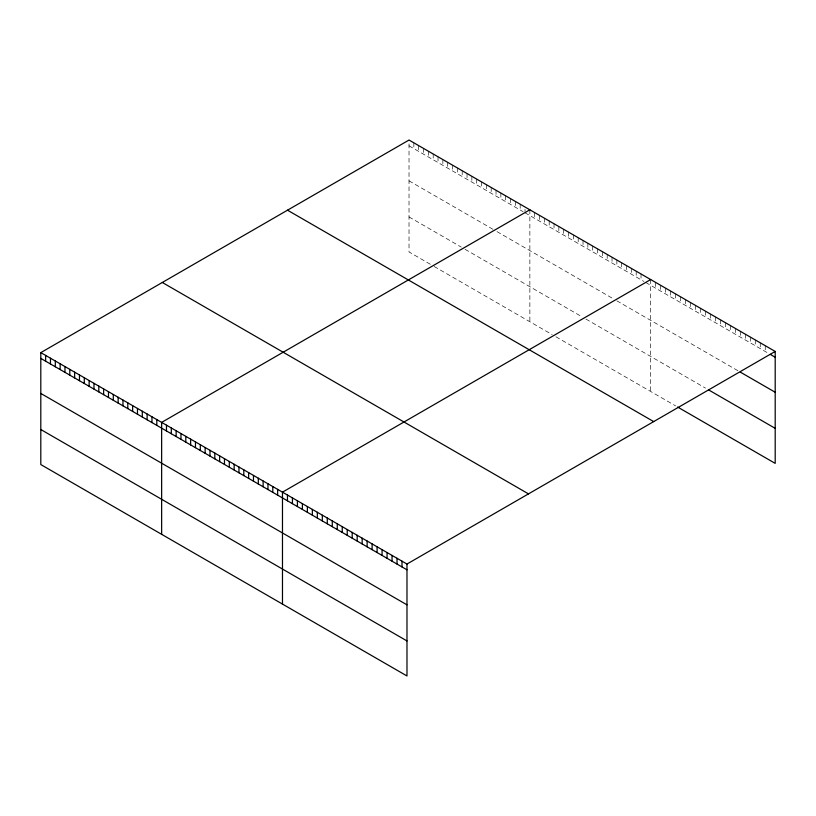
<?xml version="1.0" encoding="UTF-8"?>
<svg xmlns="http://www.w3.org/2000/svg" width="816" height="816" viewBox="0 0 816 816"><rect width="100%" height="100%" fill="white"/><g stroke="black" fill="none" stroke-linecap="round" stroke-linejoin="round"><path stroke-width="0.61" stroke-dasharray="4.08 3.06" d="M409.02 145.809L523.097 211.67M525.025 212.782L643.936 281.438M645.864 282.55L768.223 353.195M409.02 180.846L493.129 229.398M496.995 231.632L612.031 298.044M616.865 300.839L738.347 370.974M409.02 216.934L461.224 247.075M465.089 249.308L582.063 316.843M585.929 319.066L705.483 388.09M430.287 264.241L409.02 251.96L409.02 140.036M434.163 266.475L552.095 334.57M555.961 336.804L675.597 405.868M765.245 345.688L765.245 351.472M760.257 342.822L760.257 348.595M755.279 339.946L755.279 345.719M750.302 337.069L750.302 342.842M745.324 334.193L745.324 339.966M740.336 331.316L740.336 337.09M735.359 328.44L735.359 334.223M730.381 325.564L730.381 331.347M725.404 322.687L725.404 328.471M720.416 319.811L720.416 325.594M715.438 316.945L715.438 322.718M710.461 314.068L710.461 319.841M705.483 311.192L705.483 316.965M700.495 308.315L700.495 314.089M695.518 305.439L695.518 311.212M690.54 302.563L690.54 308.346M685.562 299.686L685.562 305.47M680.585 296.81L680.585 302.593M675.597 293.944L675.597 299.717M670.619 291.067L670.619 296.84M665.642 288.191L665.642 293.964M660.664 285.314L660.664 291.088M655.676 282.438L655.676 288.211M650.699 279.562L650.699 391.496M641.029 273.982L641.029 279.755M636.194 271.187L636.194 276.971M631.37 268.403L631.37 274.176M626.535 265.608L626.535 271.391M621.7 262.823L621.7 268.597M616.865 260.029L616.865 265.802M612.031 257.234L612.031 263.017M607.196 254.449L607.196 260.222M602.361 251.654L602.361 257.438M597.526 248.87L597.526 254.643M592.702 246.075L592.702 251.848M587.867 243.28L587.867 249.064M583.032 240.496L583.032 246.269M578.197 237.701L578.197 243.484M573.362 234.916L573.362 240.689M568.528 232.121L568.528 237.905M563.693 229.337L563.693 235.11M558.858 226.542L558.858 232.315M554.033 223.747L554.033 229.531M549.199 220.963L549.199 226.736M544.364 218.168L544.364 223.951M539.529 215.383L539.529 221.156M534.694 212.588L534.694 218.362M529.859 209.794L529.859 321.728M525.025 209.314L525.025 211.63M520.19 204.214L520.19 209.998M515.365 201.43L515.365 207.203M510.53 198.635L510.53 204.408M505.696 195.84L505.696 201.623M500.861 193.055L500.861 198.829M496.026 190.261L496.026 196.044M491.191 187.476L491.191 193.249M486.356 184.681L486.356 190.465M481.522 181.897L481.522 187.67M476.697 179.102L476.697 184.875M471.862 176.307L471.862 182.09M467.027 173.522L467.027 179.296M462.193 170.728L462.193 176.511M457.358 167.943L457.358 173.716M452.523 165.148L452.523 170.921M447.688 162.353L447.688 168.137M442.853 159.569L442.853 165.342M438.029 156.774L438.029 162.557M433.194 153.989L433.194 159.763M428.359 151.195L428.359 156.968M423.524 148.4L423.524 154.183M418.69 145.615L418.69 151.388M413.855 142.82L413.855 148.604"/><path stroke-width="1.22" d="M40.8 352.624L406.98 564.04L406.98 675.964L40.8 464.559L40.8 352.624L409.02 140.036L775.2 351.441L775.2 463.376L677.596 407.021M529.859 209.794L161.639 422.392L161.639 534.327M650.699 279.562L282.479 492.16L282.479 604.085M406.98 564.04L775.2 351.441M770.222 354.348L775.2 357.224M740.336 372.127L775.2 392.251M708.472 389.813L775.2 428.349M287.507 210.191L653.687 421.597M162.313 282.469L528.493 493.884M40.8 358.397L406.98 569.813M40.8 393.434L406.98 604.84M40.8 429.522L406.98 640.937M401.992 561.163L401.992 566.936M397.015 558.287L397.015 564.06M392.037 555.41L392.037 561.184M387.059 552.534L387.059 558.307M382.072 549.658L382.072 555.441M377.094 546.781L377.094 552.565M372.116 543.905L372.116 549.688M367.139 541.028L367.139 546.812M362.161 538.162L362.161 543.935M357.173 535.286L357.173 541.059M352.196 532.409L352.196 538.183M347.218 529.533L347.218 535.306M342.241 526.657L342.241 532.43M337.253 523.78L337.253 529.564M332.275 520.904L332.275 526.687M327.298 518.027L327.298 523.811M322.32 515.161L322.32 520.934M317.332 512.285L317.332 518.058M312.355 509.408L312.355 515.182M307.377 506.532L307.377 512.305M302.399 503.656L302.399 509.429M297.412 500.779L297.412 506.563M292.434 497.903L292.434 503.686M287.456 495.026L287.456 500.81M277.644 489.365L277.644 495.139M272.809 486.571L272.809 492.354M267.974 483.786L267.974 489.559M263.14 480.991L263.14 486.775M258.305 478.207L258.305 483.98M253.48 475.412L253.48 481.185M248.645 472.617L248.645 478.4M243.811 469.832L243.811 475.606M238.976 467.038L238.976 472.821M234.141 464.253L234.141 470.026M229.306 461.458L229.306 467.231M224.471 458.663L224.471 464.447M219.637 455.879L219.637 461.652M214.812 453.084L214.812 458.867M209.977 450.299L209.977 456.073M205.142 447.505L205.142 453.278M200.308 444.71L200.308 450.493M195.473 441.925L195.473 447.698M190.638 439.13L190.638 444.914M185.803 436.346L185.803 442.119M180.968 433.551L180.968 439.334M176.144 430.766L176.144 436.54M171.309 427.972L171.309 433.745M166.474 425.177L166.474 430.96M156.805 419.597L156.805 425.381M151.97 416.813L151.97 422.586M147.135 414.018L147.135 419.791M142.3 411.223L142.3 417.007M137.476 408.439L137.476 414.212M132.641 405.644L132.641 411.427M127.806 402.859L127.806 408.632M122.971 400.064L122.971 405.838M118.136 397.27L118.136 403.053M113.302 394.485L113.302 400.258M108.467 391.69L108.467 397.474M103.632 388.906L103.632 394.679M98.807 386.111L98.807 391.894M93.973 383.326L93.973 389.099M89.138 380.531L89.138 386.305M84.303 377.737L84.303 383.52M79.468 374.952L79.468 380.725M74.633 372.157L74.633 377.941M69.799 369.373L69.799 375.146M64.964 366.578L64.964 372.351M60.139 363.783L60.139 369.566M55.304 360.998L55.304 366.772M50.47 358.204L50.47 363.987M45.635 355.419L45.635 361.192"/></g></svg>
